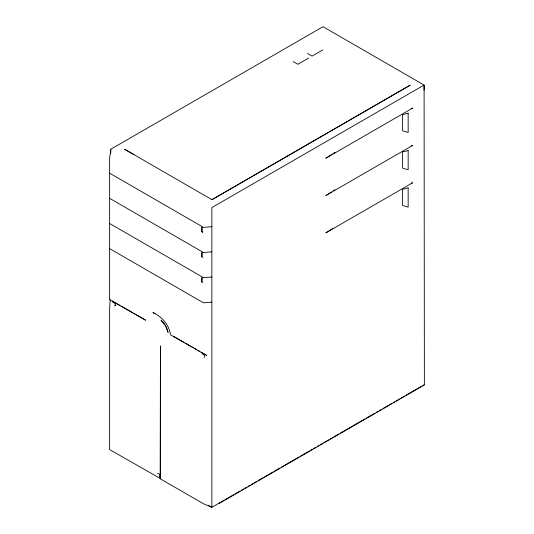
<?xml version="1.0" encoding="UTF-8"?>
<svg xmlns="http://www.w3.org/2000/svg" width="534" height="534" viewBox="0 0 534 534"><rect width="100%" height="100%" fill="white"/><g stroke="black" fill="none" stroke-linecap="round" stroke-linejoin="round"><path stroke-width="0.8" d="M219.134 503.449L424.376 384.947L424.096 85.066L323.003 26.7L110.772 149.233L109.624 158.291L109.624 299.721L145.662 320.193L136.43 314.866M204.148 357.5C205.316 356.258 203.748 353.515 202.086 353.915M159.479 476.949C160.647 475.714 159.085 472.964 157.423 473.364M115.818 305.007L114.817 305.922C115.985 304.687 114.416 301.937 112.754 302.337L114.049 301.93M331.42 154.653L325.807 158.251L412.662 108.102L411.127 108.509M332.822 153.752L334.925 152.404M331.42 191.98L325.807 195.571L412.662 145.428L411.127 145.835M333.523 190.631L334.925 189.73M332.822 228.405L325.807 232.897L412.662 182.755L411.127 183.162M308.659 58.052L297.885 64.274L293.32 61.637M322.816 49.882L312.036 56.103L307.471 53.467M211.931 199.636L410.306 85.106L212.699 199.275M202.927 257.295L201.692 256.914L201.986 252.355L201.986 256.747M202.927 282.446L201.692 282.065L201.986 277.506L201.986 281.899M223.412 500.632L211.858 507.3L203.467 503.756L160.167 478.758L160.467 345.939L160.467 478.591L109.624 449.575L109.624 308.138L110.164 299.701M224.854 499.797L233.518 494.798M234.96 493.963L240.013 491.046M241.455 490.212L243.624 488.964M245.066 488.129L246.508 487.295M247.956 486.461L250.119 485.212M251.561 484.378L253.009 483.544M254.451 482.709L256.614 481.461M258.062 480.627L263.115 477.71M264.557 476.875L273.221 471.876M274.663 471.041L279.716 468.124M281.158 467.29L299.207 456.87M300.649 456.036L309.313 451.036M310.755 450.202L312.203 449.368M313.645 448.533L315.808 447.285M317.256 446.451L318.698 445.616M320.14 444.782L322.309 443.534M323.751 442.699L328.804 439.782M330.246 438.948L332.415 437.7M333.857 436.865L338.91 433.948M340.352 433.114L364.896 418.943M366.344 418.109L375.008 413.109M376.45 412.275L377.892 411.44M379.334 410.606L381.503 409.358M382.945 408.523L387.998 405.606M389.44 404.772L391.609 403.524M393.051 402.689L394.499 401.855M395.941 401.021L398.104 399.772M399.552 398.938L404.605 396.021M406.047 395.187L421.206 386.436M422.648 385.601L424.096 384.767M211.858 226.69L203.467 227.357L109.624 173.176M211.858 251.841L203.467 252.509L109.624 198.328M211.858 276.992L203.467 277.653L109.624 223.479M211.858 302.144L203.467 302.805L109.624 248.624M155.027 313.418L152.918 312.704C162.109 316.535 169.171 324.912 170.506 334.871L206.738 355.457L201.058 352.18M211.978 199.696L124.555 149.193L133.967 154.653M112.294 300.929L113.715 301.75M115.13 302.571L120.103 305.441M121.525 306.256L132.172 312.41M133.593 313.224L135.015 314.045M173.37 336.193L184.023 342.341M185.438 343.162L190.411 346.032M191.833 346.853L193.248 347.667M194.67 348.488L196.799 349.717M198.221 350.538L199.643 351.359M208.293 505.237L211.858 507.3L211.858 207.593L424.096 85.066L424.096 90.059M164.138 323.39L161.028 320.226L165.493 325.8L168.07 332.475L167.095 328.844M164.532 323.964L165.313 325.119M166.007 326.321L166.908 328.203M110.772 149.233L110.772 153.392M201.986 227.204L201.692 231.769L202.633 232.31L202.927 232.143L201.986 231.596L201.986 227.204M408.156 113.195L402.556 114.67L402.556 130.77L408.156 132.472L408.156 113.195M408.156 150.521L402.556 151.996L402.556 168.097L408.156 169.799L408.156 150.521M408.156 187.848L402.556 189.323L402.556 205.423L408.156 207.125L408.156 187.848"/></g></svg>
